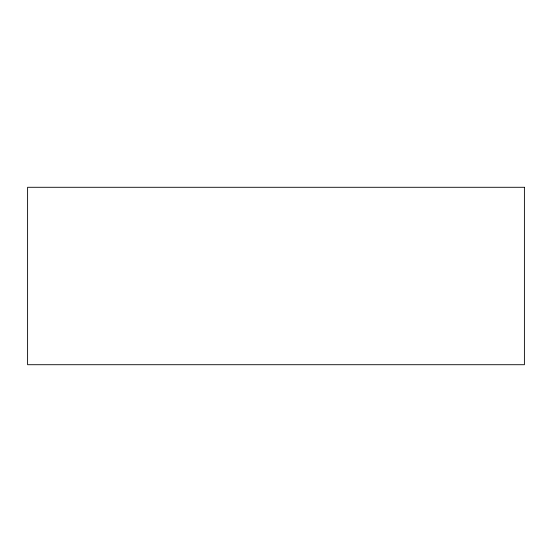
<?xml version="1.0" encoding="UTF-8"?>
<svg xmlns="http://www.w3.org/2000/svg" width="552" height="552" viewBox="0 0 552 552"><rect width="100%" height="100%" fill="white"/><g stroke="black" fill="none" stroke-linecap="round" stroke-linejoin="round"><path stroke-width="0.83" d="M524.4 187.287L27.6 187.287L27.6 364.713L524.4 364.713L524.4 187.287"/></g></svg>
